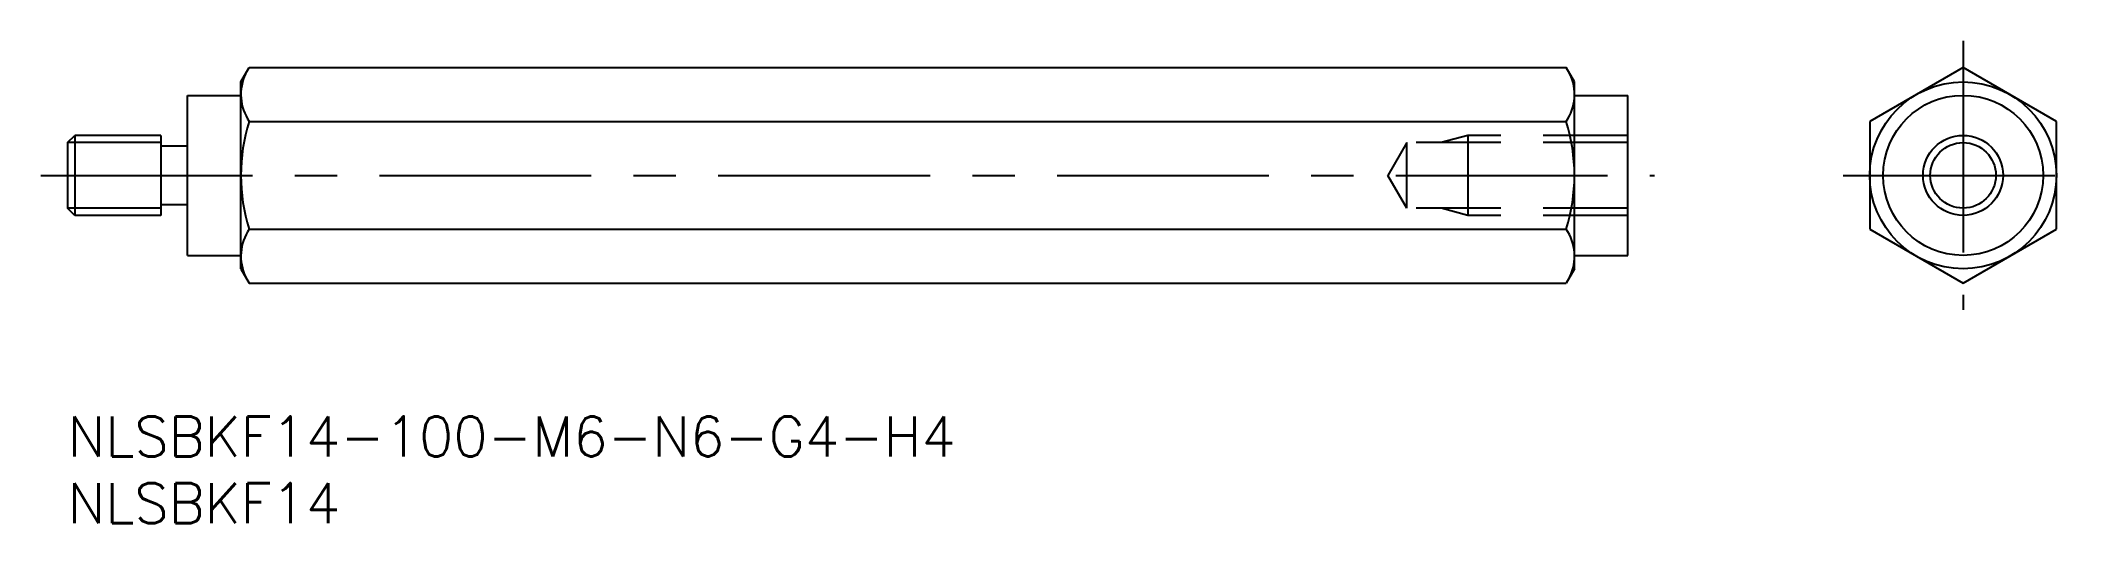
# Model space of a CAD drawing. Extents: x -2 to 151, y -8 to 28.
import ezdxf

# ---------------------------------------------------------------- set-up
doc = ezdxf.new("R2010")
doc.units = 0
doc.header["$LTSCALE"] = 0.5
doc.linetypes.add('CENTER', pattern=[50.8, 31.75, -6.35, 6.35, -6.35])
doc.linetypes.add('DASHED', pattern=[19.05, 12.7, -6.35])
for name, color, linetype in [('MSM_CENTER', 1, 'CENTER'), ('MSM_CONTINUOUS', 7, 'CONTINUOUS'), ('MSM_DASHED', 4, 'DASHED'), ('MSM_NARROW', 5, 'CONTINUOUS'), ('MSM_PART_NUMBER', 7, 'CONTINUOUS')]:
    doc.layers.add(name, color=color, linetype=linetype)
doc.styles.get("Standard").update_dxf_attribs({"font": 'txt.shx', "height": 3, "bigfont": 'bigfont.shx'})

# ---------------------------------------------------------------- blocks, each defined once
blk = doc.blocks.new('*U4')
at = {"layer": 'MSM_PART_NUMBER'}
blk.add_text('NLSBKF14-100-M6-N6-G4-H4', height=3, dxfattribs=at).set_placement((0, -3))
blk = doc.blocks.new('*U5')
at = {"layer": 'MSM_PART_NUMBER'}
blk.add_text('NLSBKF14', height=3, dxfattribs=at).set_placement((0, -8))

msp = doc.modelspace()

# ---------------------------------------------------------------- linework, layer by layer
at = {"layer": 'MSM_CENTER'}
for p, q in [((142.14, 28.17), (142.14, 8)), ((-2, 18.08), (119, 18.08)), ((133.14, 18.08), (151.14, 18.08))]:
    msp.add_line(p, q, dxfattribs=at)
at = {"layer": 'MSM_CONTINUOUS'}
for p, q in [((13, 25.08), (13.63, 26.17)), ((13.63, 26.17), (112.37, 26.17)), ((113, 25.08), (112.37, 26.17)), ((142.14, 26.17), (135.14, 22.12)), ((149.14, 22.12), (142.14, 26.17)), ((13, 11.08), (13, 25.08)), ((113, 11.08), (113, 25.08)), ((9, 12.08), (9, 24.08)), ((9, 24.08), (13, 24.08)), ((113, 24.08), (117, 24.08)), ((117, 12.08), (117, 24.08)), ((13.63, 22.12), (112.37, 22.12)), ((135.14, 22.12), (135.14, 14.04)), ((149.14, 14.04), (149.14, 22.12)), ((0, 20.54), (0.54, 21.08)), ((0, 20.54), (0, 15.62)), ((7, 21.08), (0.54, 21.08)), ((0.54, 21.08), (0.54, 15.08)), ((7, 21.08), (7, 15.08)), ((9, 20.28), (7, 20.28)), ((0.54, 15.08), (0, 15.62)), ((9, 15.88), (7, 15.88)), ((7, 15.08), (0.54, 15.08)), ((13.63, 14.04), (112.37, 14.04)), ((135.14, 14.04), (142.14, 10)), ((142.14, 10), (149.14, 14.04)), ((9, 12.08), (13, 12.08)), ((13, 11.08), (13.63, 10)), ((113, 11.08), (112.37, 10)), ((113, 12.08), (117, 12.08)), ((13.63, 10), (112.37, 10))]:
    msp.add_line(p, q, dxfattribs=at)
for radius in [7, 6, 2.46]:
    msp.add_circle((142.14, 18.08), radius, dxfattribs=at)
for centre, radius, start, end in [((16.58, 24.15), 3.58, 154.3842, 214.3842), ((109.42, 24.15), 3.58, 325.6158, 25.6158), ((26.37, 18.08), 13.37, 162.412, 197.588), ((99.63, 18.08), 13.37, 342.412, 17.588), ((16.58, 12.02), 3.58, 145.6158, 205.6158), ((109.42, 12.02), 3.58, 334.3842, 34.3842)]:
    msp.add_arc(centre, radius, start, end, dxfattribs=at)
at = {"layer": 'MSM_DASHED'}
for p, q in [((100.42, 20.54), (99, 18.08)), ((117, 20.54), (100.42, 20.54)), ((100.42, 15.62), (100.42, 20.54)), ((105, 21.08), (103, 20.54)), ((117, 21.08), (105, 21.08)), ((105, 21.08), (105, 15.08)), ((100.42, 15.62), (99, 18.08)), ((117, 15.62), (100.42, 15.62)), ((105, 15.08), (103, 15.62)), ((117, 15.08), (105, 15.08))]:
    msp.add_line(p, q, dxfattribs=at)
at = {"layer": 'MSM_NARROW'}
for p, q in [((7, 20.54), (0, 20.54)), ((7, 15.62), (0, 15.62))]:
    msp.add_line(p, q, dxfattribs=at)
msp.add_circle((142.14, 18.08), 3, dxfattribs=at)

# ---------------------------------------------------------------- block references
at = {"layer": 'MSM_CONTINUOUS'}
for name in ['*U4', '*U5']:
    msp.add_blockref(name, (0, 0), dxfattribs=at)

doc.saveas('drawing.dxf')
